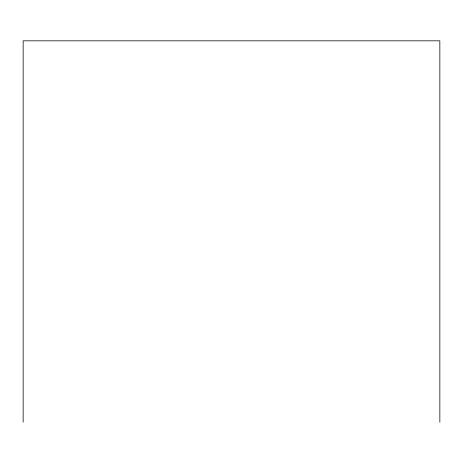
<?xml version="1.0" encoding="UTF-8"?>
<svg xmlns="http://www.w3.org/2000/svg" width="463" height="463" viewBox="0 0 463 463"><rect width="100%" height="100%" fill="white"/><g stroke="black" fill="none" stroke-linecap="round" stroke-linejoin="round"><path stroke-width="0.69" d="M439.85 422.181L439.85 40.819L23.15 40.819L23.15 422.181"/></g></svg>
